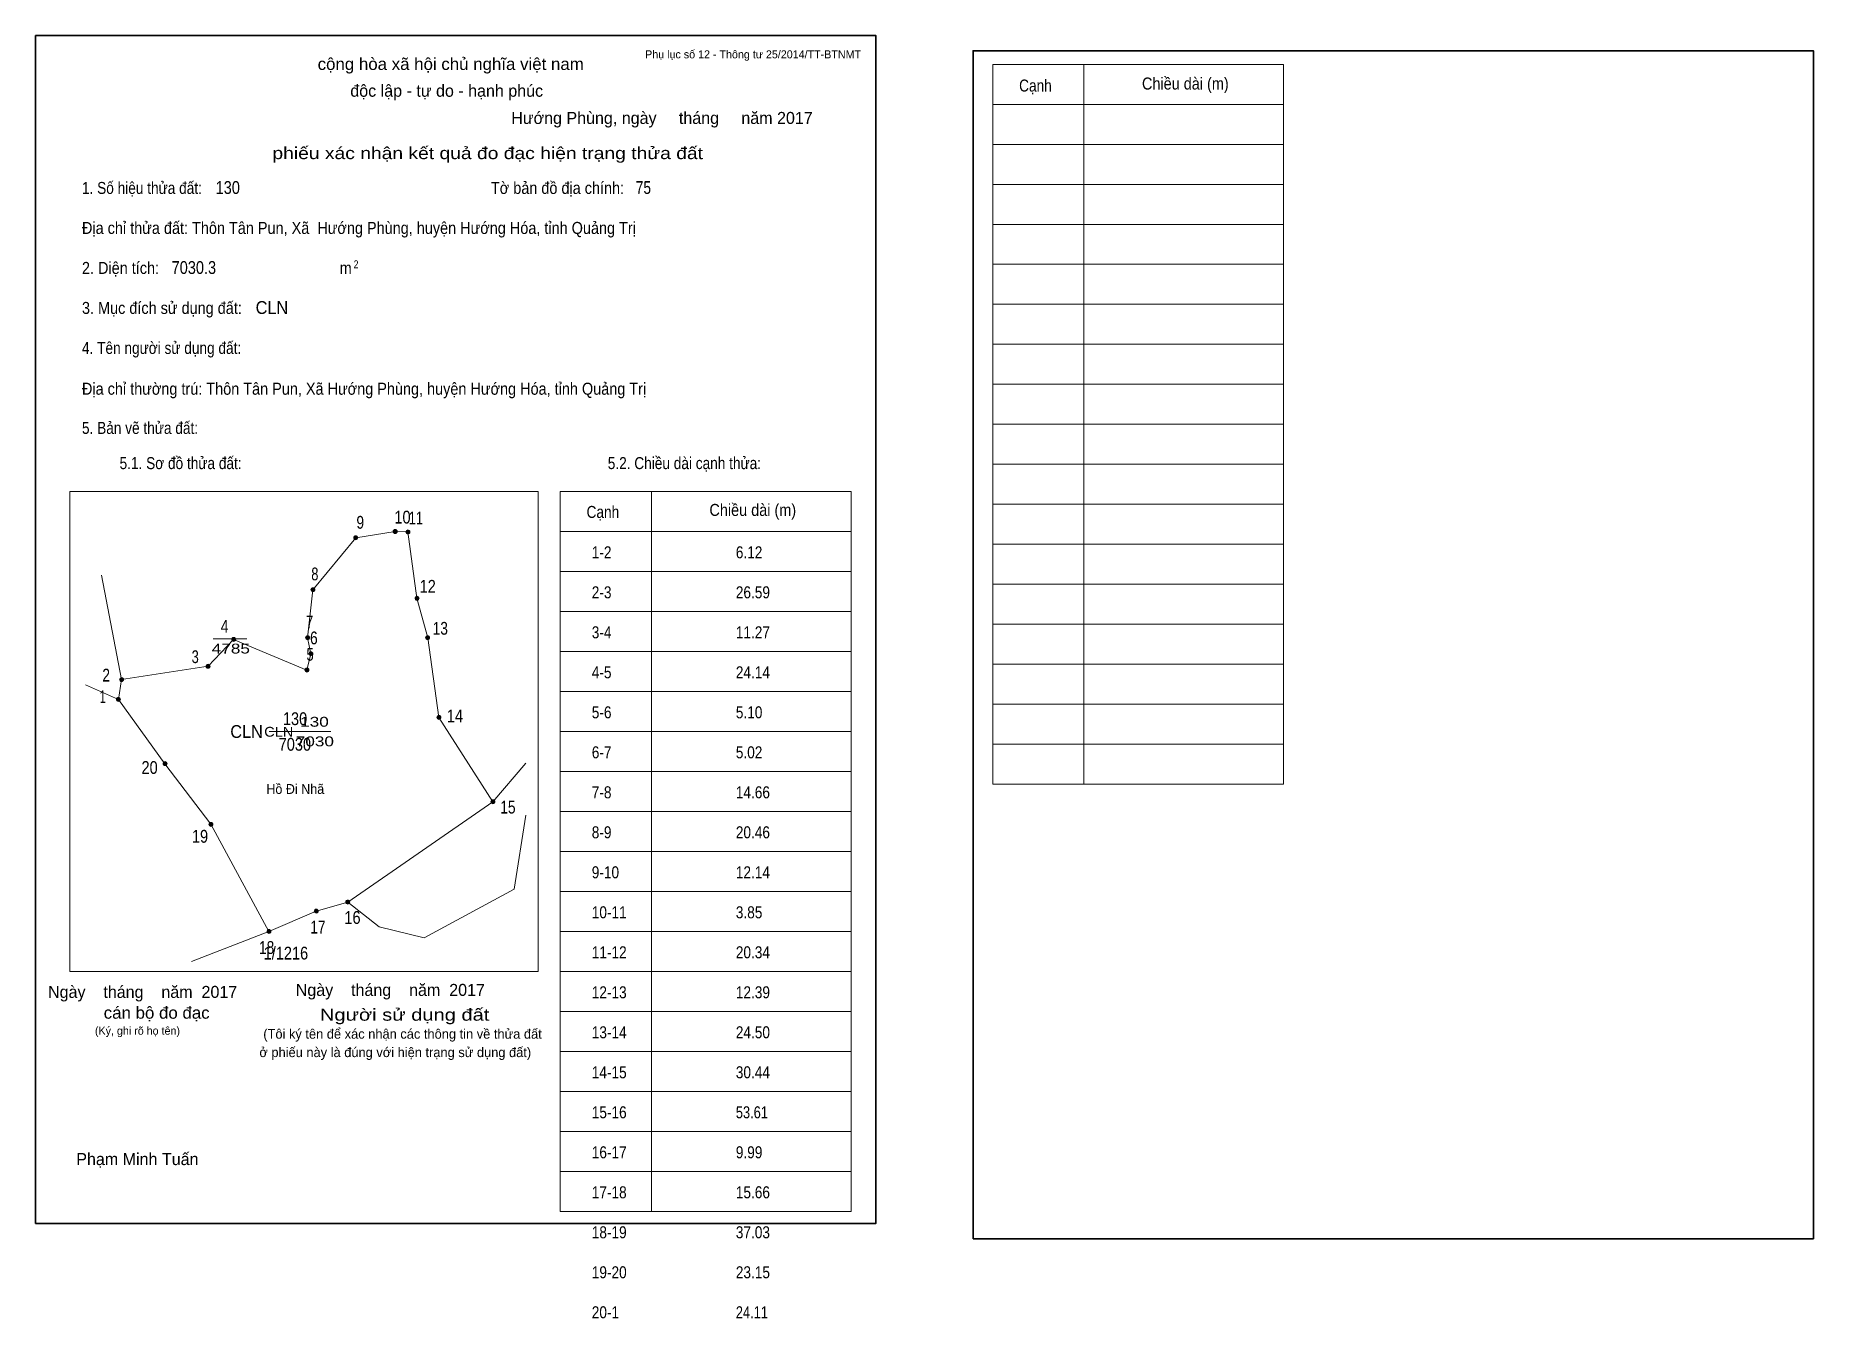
# Model space of a CAD drawing. Header units: centimetres. Extents: x 0 to 44.4, y -2.4 to 29.7.
import ezdxf
from ezdxf.enums import TextEntityAlignment as Align

# ---------------------------------------------------------------- set-up
doc = ezdxf.new("R2010")
doc.units = ezdxf.units.CM
doc.header["$LTSCALE"] = 0.12
for name, color, linetype, lineweight in [('13', 7, 'Continuous', 13), ('32', 7, 'Continuous', 13), ('33', 7, 'Continuous', 13), ('6', 7, 'Continuous', 13), ('63', 7, 'Continuous', 13)]:
    doc.layers.add(name, color=color, linetype=linetype, lineweight=lineweight)
doc.layers.add('30', color=7, linetype='Continuous')
doc.layers.add('34', color=7, linetype='Continuous')

msp = doc.modelspace()

# ---------------------------------------------------------------- hatches: boundary and pattern name
at = {"layer": '32'}
for points in [[(9.037, 17.3004, 1), (8.937, 17.3004, 1)], [(9.3537, 17.2897, 1), (9.2537, 17.2897, 1)], [(8.0509, 17.1458, 1), (7.9509, 17.1458, 1)], [(6.9818, 15.8463, 1), (6.8818, 15.8463, 1)], [(9.5831, 15.6325, 1), (9.4831, 15.6325, 1)], [(6.8485, 14.6481, 1), (6.7485, 14.6481, 1)], [(9.8471, 14.6481, 1), (9.7471, 14.6481, 1)], [(5.0013, 14.6012, 1), (4.9013, 14.6012, 1)], [(6.9299, 14.2434, 1), (6.8299, 14.2434, 1)], [(4.3607, 13.9317, 1), (4.2607, 13.9317, 1)], [(6.8329, 13.8355, 1), (6.7329, 13.8355, 1)], [(2.1993, 13.5994, 1), (2.0993, 13.5994, 1)], [(2.1195, 13.1027, 1), (2.0195, 13.1027, 1)], [(10.1309, 12.6528, 1), (10.0309, 12.6528, 1)], [(3.2849, 11.4981, 1), (3.1849, 11.4981, 1)], [(11.4805, 10.5441, 1), (11.3805, 10.5441, 1)], [(4.433, 9.9791, 1), (4.333, 9.9791, 1)], [(7.8535, 8.0365, 1), (7.7535, 8.0365, 1)], [(7.064, 7.8095, 1), (6.964, 7.8095, 1)], [(5.8813, 7.3004, 1), (5.7813, 7.3004, 1)]]:
    msp.add_hatch(color=256, dxfattribs=at).paths.add_polyline_path(points)

# ---------------------------------------------------------------- linework, layer by layer
at = {"layer": '13'}
for p, q in [((4.44, 14.62), (5.28, 14.62)), ((6.54, 12.3), (7.38, 12.3))]:
    msp.add_line(p, q, dxfattribs=at)
at = {"layer": '32'}
for centre in [(8.987, 17.3004), (9.3037, 17.2897), (8.0009, 17.1458), (6.9318, 15.8463), (9.5331, 15.6325), (6.7985, 14.6481), (9.7971, 14.6481), (4.9513, 14.6012), (6.8799, 14.2434), (4.3107, 13.9317), (6.7829, 13.8355), (2.1493, 13.5994), (2.0695, 13.1027), (10.0809, 12.6528), (3.2349, 11.4981), (11.4305, 10.5441), (4.383, 9.9791), (7.8035, 8.0365), (7.014, 7.8095), (5.8313, 7.3004)]:
    msp.add_circle(centre, 0.05, dxfattribs=at)
at = {"layer": '33'}
msp.add_line((5.84, 12.3), (7.12, 12.3), dxfattribs=at)
at = {"layer": '6'}
for p, q in [((6.93, 15.84), (8, 17.14)), ((9.3, 17.29), (9.53, 15.63)), ((1.65, 16.21), (2.15, 13.6)), ((6.93, 15.84), (6.8, 14.64)), ((9.8, 14.64), (9.53, 15.63)), ((1.25, 13.47), (2.07, 13.1)), ((11.43, 10.54), (12.25, 11.51)), ((11.43, 10.54), (7.8, 8.03)), ((5.83, 7.3), (4.38, 9.98)), ((5.83, 7.3), (3.9, 6.55))]:
    msp.add_line(p, q, dxfattribs=at)
for points in [[(9.3, 17.29), (8.99, 17.3), (8, 17.14)], [(2.15, 13.6), (4.31, 13.93), (4.95, 14.6)], [(6.8, 14.64), (6.88, 14.24), (6.78, 13.83), (4.95, 14.6)], [(11.43, 10.54), (10.08, 12.65), (9.8, 14.64)], [(4.38, 9.98), (3.23, 11.49), (2.07, 13.1), (2.15, 13.6)], [(7.8, 8.03), (8.59, 7.42), (9.71, 7.14), (11.96, 8.36), (12.25, 10.21)], [(7.8, 8.03), (7.01, 7.81), (5.83, 7.3)]]:
    msp.add_lwpolyline(points, dxfattribs=at)
at = {"layer": '63'}
for p, q in [((23.92, 28.98), (31.19, 28.98)), ((23.92, 10.98), (23.92, 28.98)), ((26.2, 10.98), (26.2, 28.98)), ((31.19, 10.98), (31.19, 28.98)), ((23.92, 27.98), (31.19, 27.98)), ((23.92, 26.98), (31.19, 26.98)), ((23.92, 25.98), (31.19, 25.98)), ((23.92, 24.98), (31.19, 24.98)), ((23.92, 23.98), (31.19, 23.98)), ((23.92, 22.98), (31.19, 22.98)), ((23.92, 21.98), (31.19, 21.98)), ((23.92, 20.98), (31.19, 20.98)), ((23.92, 19.98), (31.19, 19.98)), ((23.92, 18.98), (31.19, 18.98)), ((0.86, 18.3), (12.56, 18.3)), ((0.86, 6.3), (0.86, 18.3)), ((12.56, 6.3), (12.56, 18.3)), ((13.11, 18.3), (20.38, 18.3)), ((13.11, 0.3), (13.11, 18.3)), ((15.39, 0.3), (15.39, 18.3)), ((20.38, 0.3), (20.38, 18.3)), ((23.92, 17.98), (31.19, 17.98)), ((13.11, 17.3), (20.38, 17.3)), ((23.92, 16.98), (31.19, 16.98)), ((13.11, 16.3), (20.38, 16.3)), ((23.92, 15.98), (31.19, 15.98)), ((13.11, 15.3), (20.38, 15.3)), ((23.92, 14.98), (31.19, 14.98)), ((13.11, 14.3), (20.38, 14.3)), ((23.92, 13.98), (31.19, 13.98)), ((13.11, 13.3), (20.38, 13.3)), ((23.92, 12.98), (31.19, 12.98)), ((13.11, 12.3), (20.38, 12.3)), ((23.92, 11.98), (31.19, 11.98)), ((13.11, 11.3), (20.38, 11.3)), ((23.92, 10.98), (31.19, 10.98)), ((13.11, 10.3), (20.38, 10.3)), ((13.11, 9.3), (20.38, 9.3)), ((13.11, 8.3), (20.38, 8.3)), ((13.11, 7.3), (20.38, 7.3)), ((0.86, 6.3), (12.56, 6.3)), ((13.11, 6.3), (20.38, 6.3)), ((13.11, 5.3), (20.38, 5.3)), ((13.11, 4.3), (20.38, 4.3)), ((13.11, 3.3), (20.38, 3.3)), ((13.11, 2.3), (20.38, 2.3)), ((13.11, 1.3), (20.38, 1.3)), ((13.11, 0.3), (20.38, 0.3))]:
    msp.add_line(p, q, dxfattribs=at)
at = {"layer": '63', "lineweight": 35}
for points in [[(0, 0), (0, 29.7), (21, 29.7), (21, 0)], [(23.43, -0.38), (23.43, 29.32), (44.43, 29.32), (44.43, -0.38)]]:
    msp.add_lwpolyline(points, close=True, dxfattribs=at)

# ---------------------------------------------------------------- texts
at = {"layer": '13', "width": 1.3}
for s, p in [('4785', (4.88, 14.25)), ('130', (6.97, 12.42)), ('7030', (6.98, 11.93))]:
    msp.add_text(s, height=0.2467, dxfattribs=at).set_placement(p, align=Align.CENTER)
at = {"layer": '13', "width": 1.1}
msp.add_text('CLN', height=0.2467, dxfattribs=at).set_placement((6.44, 12.17), align=Align.RIGHT)
at = {"layer": '30'}
for s, height, width, p in [('1-2', 0.3, 0.85, (13.9, 16.63)), ('6.12', 0.3, 0.85, (17.5, 16.63)), ('2-3', 0.3, 0.85, (13.9, 15.63)), ('26.59', 0.3, 0.85, (17.5, 15.63)), ('3-4', 0.3, 0.85, (13.9, 14.63)), ('11.27', 0.3, 0.85, (17.5, 14.63)), ('4-5', 0.3, 0.85, (13.9, 13.63)), ('24.14', 0.3, 0.85, (17.5, 13.63)), ('5-6', 0.3, 0.85, (13.9, 12.63)), ('5.10', 0.3, 0.85, (17.5, 12.63)), ('6-7', 0.3, 0.85, (13.9, 11.63)), ('5.02', 0.3, 0.85, (17.5, 11.63)), ('7-8', 0.3, 0.85, (13.9, 10.63)), ('14.66', 0.3, 0.85, (17.5, 10.63)), ('8-9', 0.3, 0.85, (13.9, 9.63)), ('20.46', 0.3, 0.85, (17.5, 9.63)), ('9-10', 0.3, 0.85, (13.9, 8.63)), ('12.14', 0.3, 0.85, (17.5, 8.63)), ('10-11', 0.3, 0.85, (13.9, 7.63)), ('3.85', 0.3, 0.85, (17.5, 7.63)), ('1/1216', 0.32, 0.85, (5.7, 6.6)), ('11-12', 0.3, 0.85, (13.9, 6.63)), ('20.34', 0.3, 0.85, (17.5, 6.63)), ('12-13', 0.3, 0.85, (13.9, 5.63)), ('12.39', 0.3, 0.85, (17.5, 5.63)), ('13-14', 0.3, 0.85, (13.9, 4.63)), ('24.50', 0.3, 0.85, (17.5, 4.63)), ('14-15', 0.3, 0.85, (13.9, 3.63)), ('30.44', 0.3, 0.85, (17.5, 3.63)), ('15-16', 0.3, 0.85, (13.9, 2.63)), ('53.61', 0.3, 0.8, (17.5, 2.63)), ('16-17', 0.3, 0.85, (13.9, 1.63)), ('9.99', 0.3, 0.85, (17.5, 1.63)), ('17-18', 0.3, 0.85, (13.9, 0.63)), ('15.66', 0.3, 0.85, (17.5, 0.63)), ('18-19', 0.3, 0.85, (13.9, -0.37)), ('37.03', 0.3, 0.85, (17.5, -0.37)), ('19-20', 0.3, 0.85, (13.9, -1.37)), ('23.15', 0.3, 0.85, (17.5, -1.37)), ('20-1', 0.3, 0.85, (13.9, -2.37)), ('24.11', 0.3, 0.8, (17.5, -2.37))]:
    msp.add_text(s, height=height, dxfattribs=dict(at, width=width)).set_placement(p)
at = {"layer": '32'}
for s, width, p in [('10', 0.85, (9.17, 17.5)), ('11', 0.75, (9.505, 17.48)), ('9', 0.8, (8.115, 17.37)), ('8', 0.75, (6.98, 16.08)), ('12', 0.85, (9.8, 15.77)), ('7', 0.75, (6.85, 14.88)), ('4', 0.8, (4.725, 14.77)), ('6', 0.8, (6.955, 14.48)), ('13', 0.8, (10.115, 14.72)), ('3', 0.75, (3.99, 14.01)), ('5', 0.75, (6.86, 14.07)), ('2', 0.8, (1.765, 13.55)), ('1', 0.65, (1.68, 13.01)), ('14', 0.85, (10.48, 12.53)), ('20', 0.85, (2.85, 11.24)), ('15', 0.8, (11.805, 10.25)), ('19', 0.85, (4.11, 9.52)), ('17', 0.8, (7.055, 7.25)), ('16', 0.85, (7.92, 7.49)), ('18', 0.8, (5.775, 6.74))]:
    msp.add_text(s, height=0.32, dxfattribs=dict(at, width=width)).set_placement(p, align=Align.CENTER)
at = {"layer": '33', "width": 0.95}
msp.add_text('CLN', height=0.32, dxfattribs=at).set_placement((5.68, 12.14), align=Align.RIGHT)
at = {"layer": '33', "width": 0.85}
for s, p in [('130', (6.485, 12.46)), ('7030', (6.48, 11.82))]:
    msp.add_text(s, height=0.32, dxfattribs=at).set_placement(p, align=Align.CENTER)
at = {"layer": '34'}
for s, width, p in [('130', 0.85, (4.5, 25.74)), ('75', 0.8, (15, 25.74)), ('7030.3', 0.85, (3.4, 23.74)), ('CLN', 0.95, (5.5, 22.74))]:
    msp.add_text(s, height=0.32, dxfattribs=dict(at, width=width)).set_placement(p)
at = {"layer": '6', "width": 0.95}
msp.add_text('Hồ Đi Nhã', height=0.2467, dxfattribs=at).set_placement((6.49, 10.74), align=Align.CENTER)
at = {"layer": '63'}
for s, height, p in [('Phụ lục số 12 - Thông tư 25/2014/TT-BTNMT', 0.2, (20.63, 29.13)), ('Ngày    tháng    năm  2017', 0.3, (5.04, 5.64)), ('Ngày    tháng    năm  2017', 0.3, (11.23, 5.69)), ('(Ký, ghi rõ họ tên)', 0.2, (3.61, 4.72))]:
    msp.add_text(s, height=height, dxfattribs=at).set_placement(p, align=Align.RIGHT)
at = {"layer": '63', "width": 1.05}
msp.add_text('cộng hòa xã hội chủ nghĩa việt nam', height=0.3, dxfattribs=at).set_placement((10.375, 28.84), align=Align.CENTER)
at = {"layer": '63'}
for s, height, p in [('độc lập - tự do - hạnh phúc', 0.3, (10.275, 28.17)), ('Hướng Phùng, ngày     tháng     năm 2017', 0.3, (15.655, 27.49)), ('(Tôi ký tên để xác nhận các thông tin về thửa đất ', 0.24, (9.215, 4.62)), ('ở phiếu này là đúng với hiện trạng sử dụng đất)', 0.24, (8.99, 4.16)), ('Phạm Minh Tuấn', 0.3, (2.545, 1.46))]:
    msp.add_text(s, height=height, dxfattribs=at).set_placement(p, align=Align.CENTER)
for s, height, width, p in [('Cạnh', 0.3, 0.85, (24.58, 28.3)), ('Chiều dài (m)', 0.3, 0.9, (27.65, 28.35)), ('1. Số hiệu thửa đất:', 0.3, 0.85, (1.16, 25.74)), ('Tờ bản đồ địa chính:', 0.3, 0.9, (11.38, 25.74)), ('Địa chỉ thửa đất: Thôn Tân Pun, Xã  Hướng Phùng, huyện Hướng Hóa, tỉnh Quảng Trị', 0.3, 0.9, (1.16, 24.74)), ('2. Diện tích:', 0.3, 0.9, (1.16, 23.74)), ('2', 0.2, 0.8, (7.95, 23.88)), ('m', 0.3, 0.9, (7.6, 23.74)), ('3. Mục đích sử dụng đất:', 0.3, 0.9, (1.16, 22.74)), ('4. Tên người sử dụng đất:', 0.3, 0.85, (1.16, 21.74)), ('Địa chỉ thường trú: Thôn Tân Pun, Xã Hướng Phùng, huyện Hướng Hóa, tỉnh Quảng Trị', 0.3, 0.9, (1.16, 20.72)), ('5. Bản vẽ thửa đất:', 0.3, 0.85, (1.16, 19.74)), ('5.1. Sơ đồ thửa đất:', 0.3, 0.85, (2.1, 18.86)), ('5.2. Chiều dài cạnh thửa:', 0.3, 0.85, (14.3, 18.86)), ('Cạnh', 0.3, 0.85, (13.77, 17.64)), ('Chiều dài (m)', 0.3, 0.9, (16.84, 17.69))]:
    msp.add_text(s, height=height, dxfattribs=dict(at, width=width)).set_placement(p)
for s, width, p in [('phiếu xác nhận kết quả đo đạc hiện trạng thửa đất', 1.2, (16.68, 26.61)), ('cán bộ đo đạc', 1.05, (4.35, 5.12)), ('Người sử dụng đất', 1.25, (11.34, 5.07))]:
    msp.add_text(s, height=0.3, dxfattribs=dict(at, width=width)).set_placement(p, align=Align.RIGHT)

doc.saveas('drawing.dxf')
